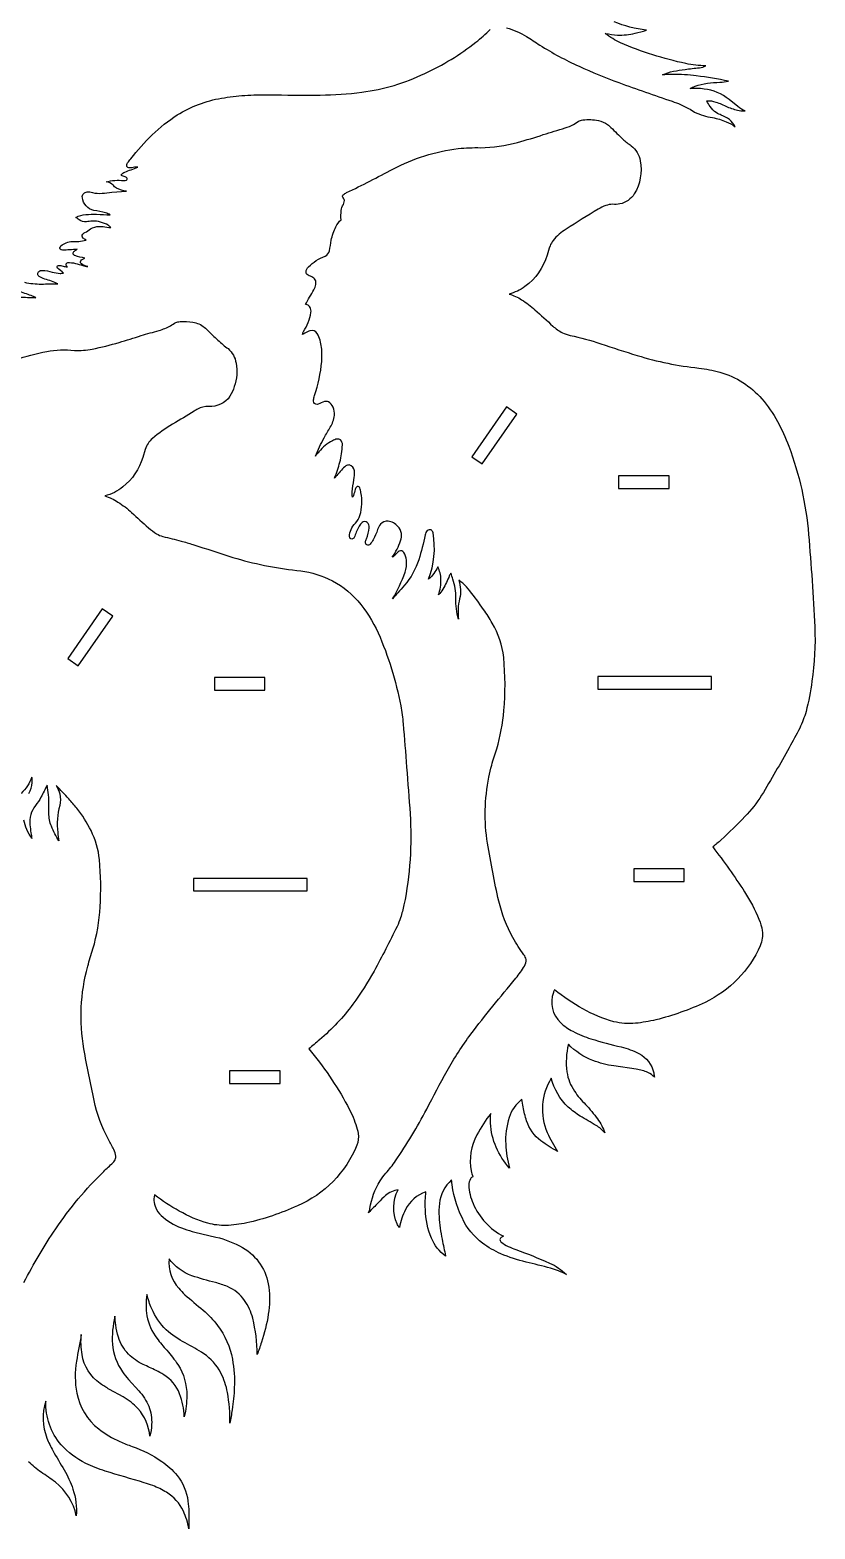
# Model space of a CAD drawing. Extents: x -12 to 98, y 6 to 101.
# Drawn here: x 66.7 to 97.7, y 8.8 to 68.1 of the extents above; entities that cross this region are included whole.
import ezdxf

# ---------------------------------------------------------------- set-up
doc = ezdxf.new("R2010")
doc.units = 0
doc.header["$MEASUREMENT"] = 0
doc.layers.get('0').update_dxf_attribs({"linetype": 'CONTINUOUS'})

msp = doc.modelspace()

# ---------------------------------------------------------------- linework, layer by layer
for points in [[(85.537, 68.206, -0.068955), (86.328, 67.864, -0.011762), (86.859, 67.523, 0.035064), (88.408, 66.687, 0.020584), (89.984, 66.037, 0.005771), (92.095, 65.3, -0.041071), (92.746, 65.018, -0.005465), (92.985, 64.875, 0.085659), (93.692, 64.654, -0.045794), (94.237, 64.492, -0.056107), (94.591, 64.291, 0.194944), (94.041, 64.748, -0.035562), (93.841, 64.849, -0.096281), (93.597, 65.095, -0.02853), (93.466, 65.312, -0.11021), (93.823, 65.271, -0.030312), (94.272, 65.08, 0.053777), (94.748, 64.934, 0.047181), (94.991, 64.918, -0.07172), (94.692, 65.089), (94.347, 65.37, 0.139602), (93.358, 65.785, 0.051487), (92.805, 65.804, -0.055295), (93.01, 65.897, -0.086417), (93.982, 66.05, 0.046557), (94.322, 66.094, 0.01708), (93.051, 66.308, 0.030831), (92.104, 66.362, 0.017956), (91.709, 66.343, -0.06024), (92.147, 66.489, -0.023435), (92.605, 66.561, -0.0035), (93.173, 66.629, 0.077372), (93.426, 66.699, -0.042001), (92.636, 66.794, -0.050983), (90.055, 67.615, -0.058466), (89.449, 67.986, 0.021741), (89.93, 67.923, 0.075188), (90.627, 67.991, 0.02481), (91.078, 68.117, -0.072462), (89.795, 68.449, 0.002512)], [(66.461, 58.133, 0.057308), (67.123, 58.063, -0.007512), (67.781, 58.07, 0.032193), (67.257, 58.262, -0.050166), (67.04, 58.365, -0.542684), (67.03, 58.561, -0.173876), (67.169, 58.603, -0.060255), (67.553, 58.536, 0.035065), (67.866, 58.488, 0.048382), (68.006, 58.498, 0.010354), (67.765, 58.688, -0.660162), (67.801, 58.801, -0.11096), (67.853, 58.802, -0.006423), (68.026, 58.76, -0.093672), (68.112, 58.75, 0.081451), (68.165, 58.74, -0.316278), (68.148, 58.765, -0.44444), (68.127, 58.892, -0.165573), (68.166, 58.911, -0.080795), (68.47, 58.881, -0.013094), (68.762, 58.799, 0.032953), (68.961, 58.755, -0.091483), (68.707, 58.863, -0.540052), (68.715, 59.017), (68.74, 59.033, 0.043819), (68.848, 59.089, -0.035431), (68.451, 59.188, -0.65654), (68.431, 59.367, -0.050727), (68.494, 59.405, 0.072995), (68.537, 59.439, -0.013968), (67.96, 59.404, -0.223771), (67.864, 59.445, -0.253394), (67.858, 59.512, -0.099898), (67.9, 59.571, -0.184001), (68.351, 59.746), (68.608, 59.75, 0.072848), (68.892, 59.807, -0.05514), (68.771, 59.884, -0.38499), (68.76, 60.033, -0.116844), (68.849, 60.103, 0.016398), (69.072, 60.245, -0.145315), (69.413, 60.343, -0.028605), (69.567, 60.336, 0.006036), (69.874, 60.301, 0.075255), (69.77, 60.389, 0.139893), (69.136, 60.557, 0.024444), (68.91, 60.528, -0.175229), (68.618, 60.606, -0.013771), (68.487, 60.705, -0.091588), (68.886, 60.813, -0.031168), (69.313, 60.825, -0.007048), (69.847, 60.801, 0.079337), (69.669, 60.883, 0.004615), (69.206, 60.98, -0.315693), (68.747, 61.483, -0.439987), (68.944, 61.713, -0.108544), (69.148, 61.688, 0.087212), (69.528, 61.659, 0.003123), (69.913, 61.698), (70.5, 61.744, -0.12025), (70.096, 61.864, -0.075889), (69.964, 61.982, 0.14545), (69.689, 62.107, -0.095852), (70.385, 62.162, 0.053544), (70.489, 62.171, 0.51917), (70.505, 62.265, 0.130018), (70.474, 62.289, -0.00709), (70.328, 62.345, -0.097565), (70.281, 62.386, -0.116131), (70.426, 62.498, -0.02783), (70.684, 62.588, 0.019981), (70.943, 62.687, 0.110249), (70.817, 62.685, -0.069357), (70.587, 62.664, -0.254375), (70.512, 62.722, -0.195347), (70.541, 62.867, -0.057062), (70.668, 63.022, -0.030217), (71.515, 63.974, -0.049401), (72.505, 64.759, -0.098063), (74.255, 65.422, -0.03105), (75.179, 65.532, -0.015742), (76.113, 65.557, 0.005027), (78.162, 65.546, 0.026987), (79.812, 65.658, 0.079211), (82.298, 66.397, 0.058894), (84.326, 67.639, 0.023117), (84.891, 68.137, -0.200838)], [(66.256, 57.543, -0.007778), (66.909, 57.524, 0.025224), (66.725, 57.606, -0.007767), (66.214, 57.79, -0.01989)], [(64.921, 54.566, -0.071981), (67.337, 55.395, -0.068852), (68.433, 55.436, 0.061728), (69.14, 55.489, 0.021954), (70.2, 55.753, 0.006392), (71.076, 56.021, -0.008151), (71.787, 56.226, 0.06003), (72.238, 56.416, -0.032588), (72.449, 56.539, -0.10712), (72.616, 56.576, -0.037522), (73.122, 56.557, -0.134122), (73.574, 56.351, -0.025838), (73.901, 56.043, 0.013171), (74.315, 55.659, 0.006556), (74.518, 55.506, -0.173501), (74.832, 54.935, -0.130252), (74.763, 54.003, -0.064095), (74.589, 53.624, -0.271556), (73.746, 53.22, 0.140639), (73.31, 53.11, 0.02408), (73.178, 53.033, -0.005873), (72.32, 52.517, 0.04454), (71.521, 51.949, 0.143078), (71.234, 51.518), (71.141, 51.192, -0.142483), (70.354, 50.029, -0.107568), (69.639, 49.673, -0.074731), (70.158, 49.434, -0.041414), (70.698, 49.019, 0.003966), (71.362, 48.414, 0.034542), (71.686, 48.175, 0.06627), (71.932, 48.07, -0.00482), (72.66, 47.889, -0.008683), (73.121, 47.754, 0.001812), (74.702, 47.244, 0.046736), (77.232, 46.729, -0.079613), (78.484, 46.396, -0.105158), (79.646, 45.517, -0.078644), (80.456, 44.252, -0.057423), (81.35, 41.366, -0.020622), (81.446, 40.652, -0.005826), (81.579, 38.932, -0.00497), (81.72, 37.088, -0.066755), (81.476, 33.481, -0.019603), (81.345, 32.977, -0.028472), (81.204, 32.627, -0.010848), (80.295, 30.864, -0.029437), (79.459, 29.553, -0.05355), (78.139, 28.142, -0.012654), (77.713, 27.789, -0.0471), (79.24, 25.545, -0.038332), (79.574, 24.786, -0.03405), (79.666, 24.432, -0.126307), (79.614, 23.969, -0.196517), (77.259, 21.568, -0.049886), (75.253, 20.893, -0.043864), (74.432, 20.793, -0.066394), (73.717, 20.878, -0.055335), (72.586, 21.362, -0.035941), (71.598, 22.003, 0.188419), (71.687, 21.425, 0.095335), (71.94, 21.118, 0.091162), (72.779, 20.66, 0.0233), (73.199, 20.532), (74.032, 20.334, -0.069603), (75.09, 19.921, -0.235008), (76.126, 18.355, -0.069206), (76.108, 17.278, -0.042928), (75.836, 16.168, -0.009731), (75.666, 15.68, 0.060626), (75.492, 17.119, 0.085043), (75.169, 17.825, 0.138828), (74.487, 18.376, 0.034457), (74.013, 18.532, -0.018131), (73.085, 18.803, -0.147831), (72.179, 19.476, 0.206595), (72.563, 18.305, 0.036195), (72.807, 18.052, 0.007145), (73.53, 17.439, -0.045577), (74.101, 16.838, -0.118243), (74.685, 15.499, -0.059597), (74.763, 14.373, -0.029296), (74.678, 13.498, -0.010677), (74.586, 12.96, 0.049557), (74.492, 14.182, 0.070594), (74.23, 14.961, 0.121184), (73.554, 15.716, 0.033129), (72.819, 16.142, -0.064718), (72.065, 16.663, -0.103541), (71.492, 17.499, -0.043959), (71.304, 18.055, 0.082436), (71.303, 17.216, 0.116923), (71.697, 16.326, 0.029244), (72.093, 15.851, -0.031227), (72.531, 15.283, -0.147721), (72.882, 14.056, -0.05873), (72.78, 13.217, 0.081589), (72.598, 14.132, 0.158965), (71.967, 14.886, 0.035336), (71.667, 15.054, -0.002127), (71.157, 15.29, -0.081426), (70.571, 15.697, -0.120071), (70.174, 16.377, -0.046994), (70.068, 16.853, -0.020183), (70.035, 17.199, 0.074674), (69.94, 16.088, 0.131918), (70.334, 15.004, 0.034207), (70.577, 14.694), (70.978, 14.249, -0.083822), (71.374, 13.639, -0.108858), (71.489, 12.92, -0.050568), (71.424, 12.446, 0.157879), (70.949, 13.547, 0.070515), (70.365, 14.003), (69.822, 14.304, -0.013738), (69.456, 14.532, -0.205022), (68.735, 15.682, -0.063057), (68.706, 16.473, 0.004937), (68.516, 15.422, 0.085229), (68.525, 14.159, 0.181287), (69.397, 12.741, 0.069695), (70.231, 12.241, 0.021201), (70.72, 12.047, -0.060286), (71.89, 11.454, -0.065957), (72.497, 10.899, -0.138359), (72.928, 9.884, -0.036234), (72.958, 9.448, 0.009065), (72.962, 8.781, 0.066705), (72.747, 9.487, 0.142917), (72.079, 10.229, 0.046282), (71.534, 10.493, 0.019837), (71.199, 10.609, -0.001958), (69.651, 11.067, -0.035889), (68.88, 11.374, -0.092136), (67.908, 12.111, -0.184389), (67.296, 13.837, 0.171705), (67.347, 12.374, 0.037848), (67.579, 11.878, 0.003909), (68.026, 11.115, -0.044942), (68.377, 10.356, -0.09987), (68.506, 9.295, 0.178407), (67.678, 10.624, 0.028931), (67.115, 11.025, -0.047913), (66.62, 11.439, -0.122834)], [(66.633, 37.894, 0.089274), (66.763, 38.331, 0.071182), (66.749, 38.547, -0.124901), (66.324, 37.9, 0.151213)], [(66.437, 18.54, -0.028625), (67.693, 20.66, -0.049406), (69.592, 22.933, -0.009762), (69.956, 23.271, 0.127198), (70.065, 23.443, 0.086627), (70.072, 23.531, 0.077588), (69.99, 23.799, 0.020249), (69.788, 24.194, -0.073197), (69.21, 25.744, -0.007607), (68.806, 27.784, -0.109165), (68.96, 31.053, -0.008115), (69.168, 31.743, 0.057371), (69.447, 33.403, 0.041423), (69.424, 35.28, 0.091315), (69.09, 36.424, 0.057991), (68.527, 37.309, 0.014112), (68.21, 37.68, 0.002838), (67.716, 38.217, -0.047714), (67.851, 37.88, -0.113202), (67.852, 37.417, 0.092847), (67.773, 36.348, 0.020859), (67.821, 36.018, -0.040926), (67.522, 36.596, -0.087052), (67.419, 37.116, -0.019655), (67.425, 37.442, 0.055719), (67.353, 38.226, -0.006523), (67.11, 37.743, -0.045751), (66.89, 37.417, 0.191273), (66.671, 36.655, 0.024496), (66.714, 36.332, -0.011113), (66.746, 36.118, -0.093331), (66.427, 36.844, -0.133461)]]:
    msp.add_lwpolyline(points, format="xyb")
msp.add_lwpolyline([(85.788, 32.189, -0.06569), (85.232, 33.632, -0.010887), (84.992, 34.774, -0.004146), (84.785, 35.923, -0.088842), (84.842, 38.545, -0.015582), (84.951, 39.021, -0.011071), (85.149, 39.66, 0.050407), (85.43, 41.178, 0.04833), (85.425, 43.279, 0.105291), (84.973, 44.641, 0.025553), (84.63, 45.183, 0.013144), (84.086, 45.921, 0.044048), (83.809, 46.217, 0.036336), (83.648, 46.339, -0.138469), (83.681, 45.604, 0.097034), (83.642, 44.79, -0.080498), (83.532, 45.632, 0.079782), (83.416, 46.378, 0.015371), (83.334, 46.617, 0.062449), (83.274, 46.517, -0.047266), (83.019, 45.984, -0.039842), (82.848, 45.756, 0.081357), (82.944, 46.376, 0.107277), (82.818, 46.864, -0.101739), (82.453, 46.376, 0.134055), (82.632, 48.215, 0.188855), (82.549, 48.327, 0.282733), (82.403, 48.301, 0.154046), (82.319, 48.134, -0.026035), (82.065, 47.151, -0.102567), (81.496, 46.139, -0.011598), (81.235, 45.841, 0.011975), (81.03, 45.6, 0.046165), (81.522, 46.651, 0.09403), (81.579, 47.128, 0.108815), (81.474, 47.441, 0.39118), (81.288, 47.487, 0.102701), (81.136, 47.346, -0.110187), (81.017, 47.246, 0.064624), (81.347, 47.904, 0.096419), (81.378, 48.189, 0.169259), (81.235, 48.471, 0.163102), (80.852, 48.68, 0.255609), (80.554, 48.553, 0.10099), (80.434, 48.344, -0.066628), (80.253, 47.943, -0.055087), (80.138, 47.766, -0.343118), (80.013, 47.736, -0.343118), (79.954, 47.849, -0.075693), (79.991, 47.979, 0.067967), (80.102, 48.418, 0.22944), (80.028, 48.626, 0.378109), (79.818, 48.619, 0.078545), (79.758, 48.553, 0.070792), (79.59, 48.244, -0.018432), (79.509, 48.036, -0.258034), (79.412, 47.965, -0.407946), (79.323, 48.062, -0.198909), (79.554, 48.593, 0.127167), (79.736, 48.906, 0.123317), (79.774, 49.81, 0.067824), (79.729, 49.991, 0.370073), (79.627, 50.045, 0.234616), (79.544, 49.93, -0.02485), (79.479, 49.696, -0.052612), (79.441, 49.624, -0.089556), (79.424, 49.834, -0.003414), (79.499, 50.313, 0.03899), (79.515, 50.665, 0.364736), (79.307, 50.9, 0.175442), (79.181, 50.866, 0.060973), (78.999, 50.702, 0.012752), (78.823, 50.482, -0.022678), (78.731, 50.376, 0.024118), (78.94, 51.008, 0.053601), (79.041, 51.694, 0.228228), (78.964, 51.892, 0.208772), (78.835, 51.927, 0.079765), (78.65, 51.862, 0.102462), (78.114, 51.426, 0.016614), (77.974, 51.254, -0.019217), (78.315, 51.973, -0.004645), (78.561, 52.393, 0.100821), (78.723, 52.863, 0.119403), (78.672, 53.195, 0.148453), (78.493, 53.395, 0.204397), (78.329, 53.411, 0.030277), (78.088, 53.308, -0.208878), (77.985, 53.304, -0.208878), (77.912, 53.376, -0.153873), (77.898, 53.482, -0.058118), (77.94, 53.645, 0.059372), (78.223, 54.992, 0.041956), (78.217, 55.554, 0.093538), (78.045, 56.101, 0.34463), (77.758, 56.217, 0.054615), (77.657, 56.172), (77.559, 56.116, -0.053806), (77.459, 56.072, -0.047522), (77.505, 56.184, 0.098297), (77.797, 56.937, 0.132776), (77.766, 57.138, 0.179169), (77.649, 57.244, 0.097278), (77.58, 57.253, -0.004084), (77.913, 57.838, 0.06736), (77.988, 58.043, 0.101896), (77.984, 58.19, 0.162656), (77.873, 58.32, 0.024845), (77.681, 58.418, -0.236126), (77.601, 58.542, -0.201591), (77.703, 58.745, -0.106679), (78.36, 59.168, 0.215443), (78.529, 59.379, 0.003404), (78.6, 59.798, -0.071608), (78.782, 60.333, -0.069763), (78.99, 60.611, -0.044048), (78.993, 60.97, -0.099439), (79.081, 61.219, 0.183112), (79.112, 61.416, 0.087319), (79.057, 61.505, -0.347919), (79.076, 61.6, -0.045668), (79.208, 61.684, 0.012881), (81.043, 62.618, -0.08944), (83.627, 63.427, -0.034141), (84.506, 63.461, 0.064957), (85.978, 63.672, 0.014326), (86.994, 63.978, -0.004124), (87.86, 64.243, 0.055289), (88.188, 64.384), (88.368, 64.499, -0.108947), (88.562, 64.56, -0.073204), (89.177, 64.54, -0.109023), (89.533, 64.378, -0.028115), (89.673, 64.263, 0.005823), (90.145, 63.8, 0.032127), (90.473, 63.539, -0.187555), (90.832, 62.94, -0.183833), (90.596, 61.634, -0.201106), (90.029, 61.234, -0.062723), (89.739, 61.221, 0.08175), (89.473, 61.173, 0.04977), (89.166, 61.028, 0.013125), (87.896, 60.236, 0.022185), (87.618, 60.034, 0.052387), (87.378, 59.789, 0.062825), (87.259, 59.581, 0.031512), (87.147, 59.21, -0.163194), (86.268, 57.961, -0.0903), (85.638, 57.666, -0.074783), (86.137, 57.443, -0.043032), (86.662, 57.045, -0.003744), (87.371, 56.4, 0.068384), (87.748, 56.137, 0.05278), (88.061, 56.029, -0.025804), (89.265, 55.703, 0.004635), (90.712, 55.235, 0.047775), (93.149, 54.738, -0.036943), (93.98, 54.577, -0.14565), (95.644, 53.515, -0.059508), (96.263, 52.628, -0.037968), (96.709, 51.647, -0.069606), (97.492, 48.155, -0.009879), (97.737, 44.488, -0.048453), (97.629, 42.338, -0.03163), (97.393, 41.138, -0.040318), (97.142, 40.487, -0.014171), (96.73, 39.706, -0.006826), (95.636, 37.823, -0.057109), (94.976, 36.987, -0.019994), (94.036, 36.06, -0.013954), (93.699, 35.777, -0.021882), (94.961, 34.001, -0.040794), (95.531, 32.913, -0.058042), (95.661, 32.465, -0.138605), (95.581, 31.87, -0.179849), (93.396, 29.625, -0.049162), (91.451, 28.934, -0.031173), (90.642, 28.796, -0.07839), (89.78, 28.858, -0.06312), (88.558, 29.37, -0.037258), (87.436, 30.123, 0.09414), (87.391, 30.021, 0.296446), (87.674, 28.826, 0.077996), (88.166, 28.479, 0.043668), (88.881, 28.182, 0.017347), (90.081, 27.859, -0.059461), (90.78, 27.601, -0.222887), (91.364, 26.83, -0.034159), (91.39, 26.658, 0.112445), (91.137, 26.846, 0.068533), (90.676, 26.981), (89.788, 27.107, -0.047507), (88.955, 27.321, -0.109334), (87.985, 27.965, 0.091767), (87.927, 26.872, 0.11352), (88.226, 26.112, 0.050492), (88.668, 25.581, -0.032384), (89.141, 25.011, -0.064147), (89.434, 24.458, 0.073199), (89.086, 24.749, 0.004543), (88.456, 25.122, -0.043892), (87.979, 25.48, -0.13931), (87.308, 26.62, 0.244152), (87.151, 24.471, 0.044219), (87.561, 23.719, -0.023297), (86.9, 24.143, -0.154603), (86.333, 24.938, -0.046139), (86.195, 25.487, -0.009541), (86.15, 25.788, 0.156998), (85.642, 25.069, 0.08944), (85.504, 24.006, 0.065933), (85.66, 23.067, -0.171443), (84.901, 24.845, -0.03931), (84.913, 25.226, 0.035161), (84.363, 24.382, 0.175584), (84.141, 22.95, 0.030615), (84.205, 22.716, 0.215761), (84.114, 22.637, 0.139565), (84.045, 22.383, 0.09923), (84.214, 21.663, 0.170994), (85.414, 20.364, 0.100707), (85.302, 20.293, 0.35051), (85.294, 20.17, 0.085164), (85.323, 20.136, 0.063986), (85.603, 19.963, 0.020839), (85.91, 19.84, -0.018316), (87.237, 19.307, -0.091611), (87.909, 18.848, 0.055069), (87.274, 19.103, 0.009633), (86.317, 19.34, -0.035413), (85.313, 19.673, -0.054481), (84.593, 20.086, -0.123755), (83.777, 21.102, -0.089944), (83.359, 22.594, 0.18313), (82.88, 21.658, 0.054571), (82.868, 21.136, 0.031856), (82.99, 20.245, 0.003644), (83.125, 19.584, -0.137799), (82.568, 20.285, -0.090841), (82.326, 21.434, -0.03667), (82.346, 22.121, 0.198854), (81.538, 21.42, 0.078282), (81.301, 20.718, -0.121729), (81.21, 20.856, -0.230611), (81.247, 22.207, 0.147883), (80.748, 21.977, 0.029766), (80.468, 21.7, -0.004321), (80.072, 21.298, 0.121354), (80.127, 21.462, -0.098234), (80.53, 22.556, -0.042091), (80.761, 22.86, 0.032219), (81.141, 23.349, 0.02933), (82.377, 25.399, -0.005627), (83.182, 26.913, -0.033628), (84.128, 28.364, -0.011553), (84.994, 29.471, -0.001895), (85.908, 30.581, 0.035466), (86.249, 31.063, 0.163947), (86.31, 31.318, 0.117228), (86.228, 31.509, -0.028096)], format="xyb", close=True)
for points in [[(85.537, 53.201), (84.168, 51.229), (84.579, 50.944), (85.948, 52.916)], [(89.974, 50.476), (89.974, 49.976), (91.974, 49.976), (91.974, 50.476)], [(69.537, 45.206), (68.169, 43.234), (68.579, 42.949), (69.948, 44.921)], [(73.974, 42.481), (73.974, 41.981), (75.974, 41.981), (75.974, 42.481)], [(89.146, 42.53), (89.146, 42.03), (93.646, 42.03), (93.646, 42.53)], [(73.147, 34.535), (73.147, 34.035), (77.647, 34.035), (77.647, 34.535)], [(90.573, 34.906), (90.573, 34.406), (92.573, 34.406), (92.573, 34.906)], [(74.573, 26.911), (74.573, 26.411), (76.573, 26.411), (76.573, 26.911)]]:
    msp.add_lwpolyline(points, close=True)

doc.saveas('drawing.dxf')
